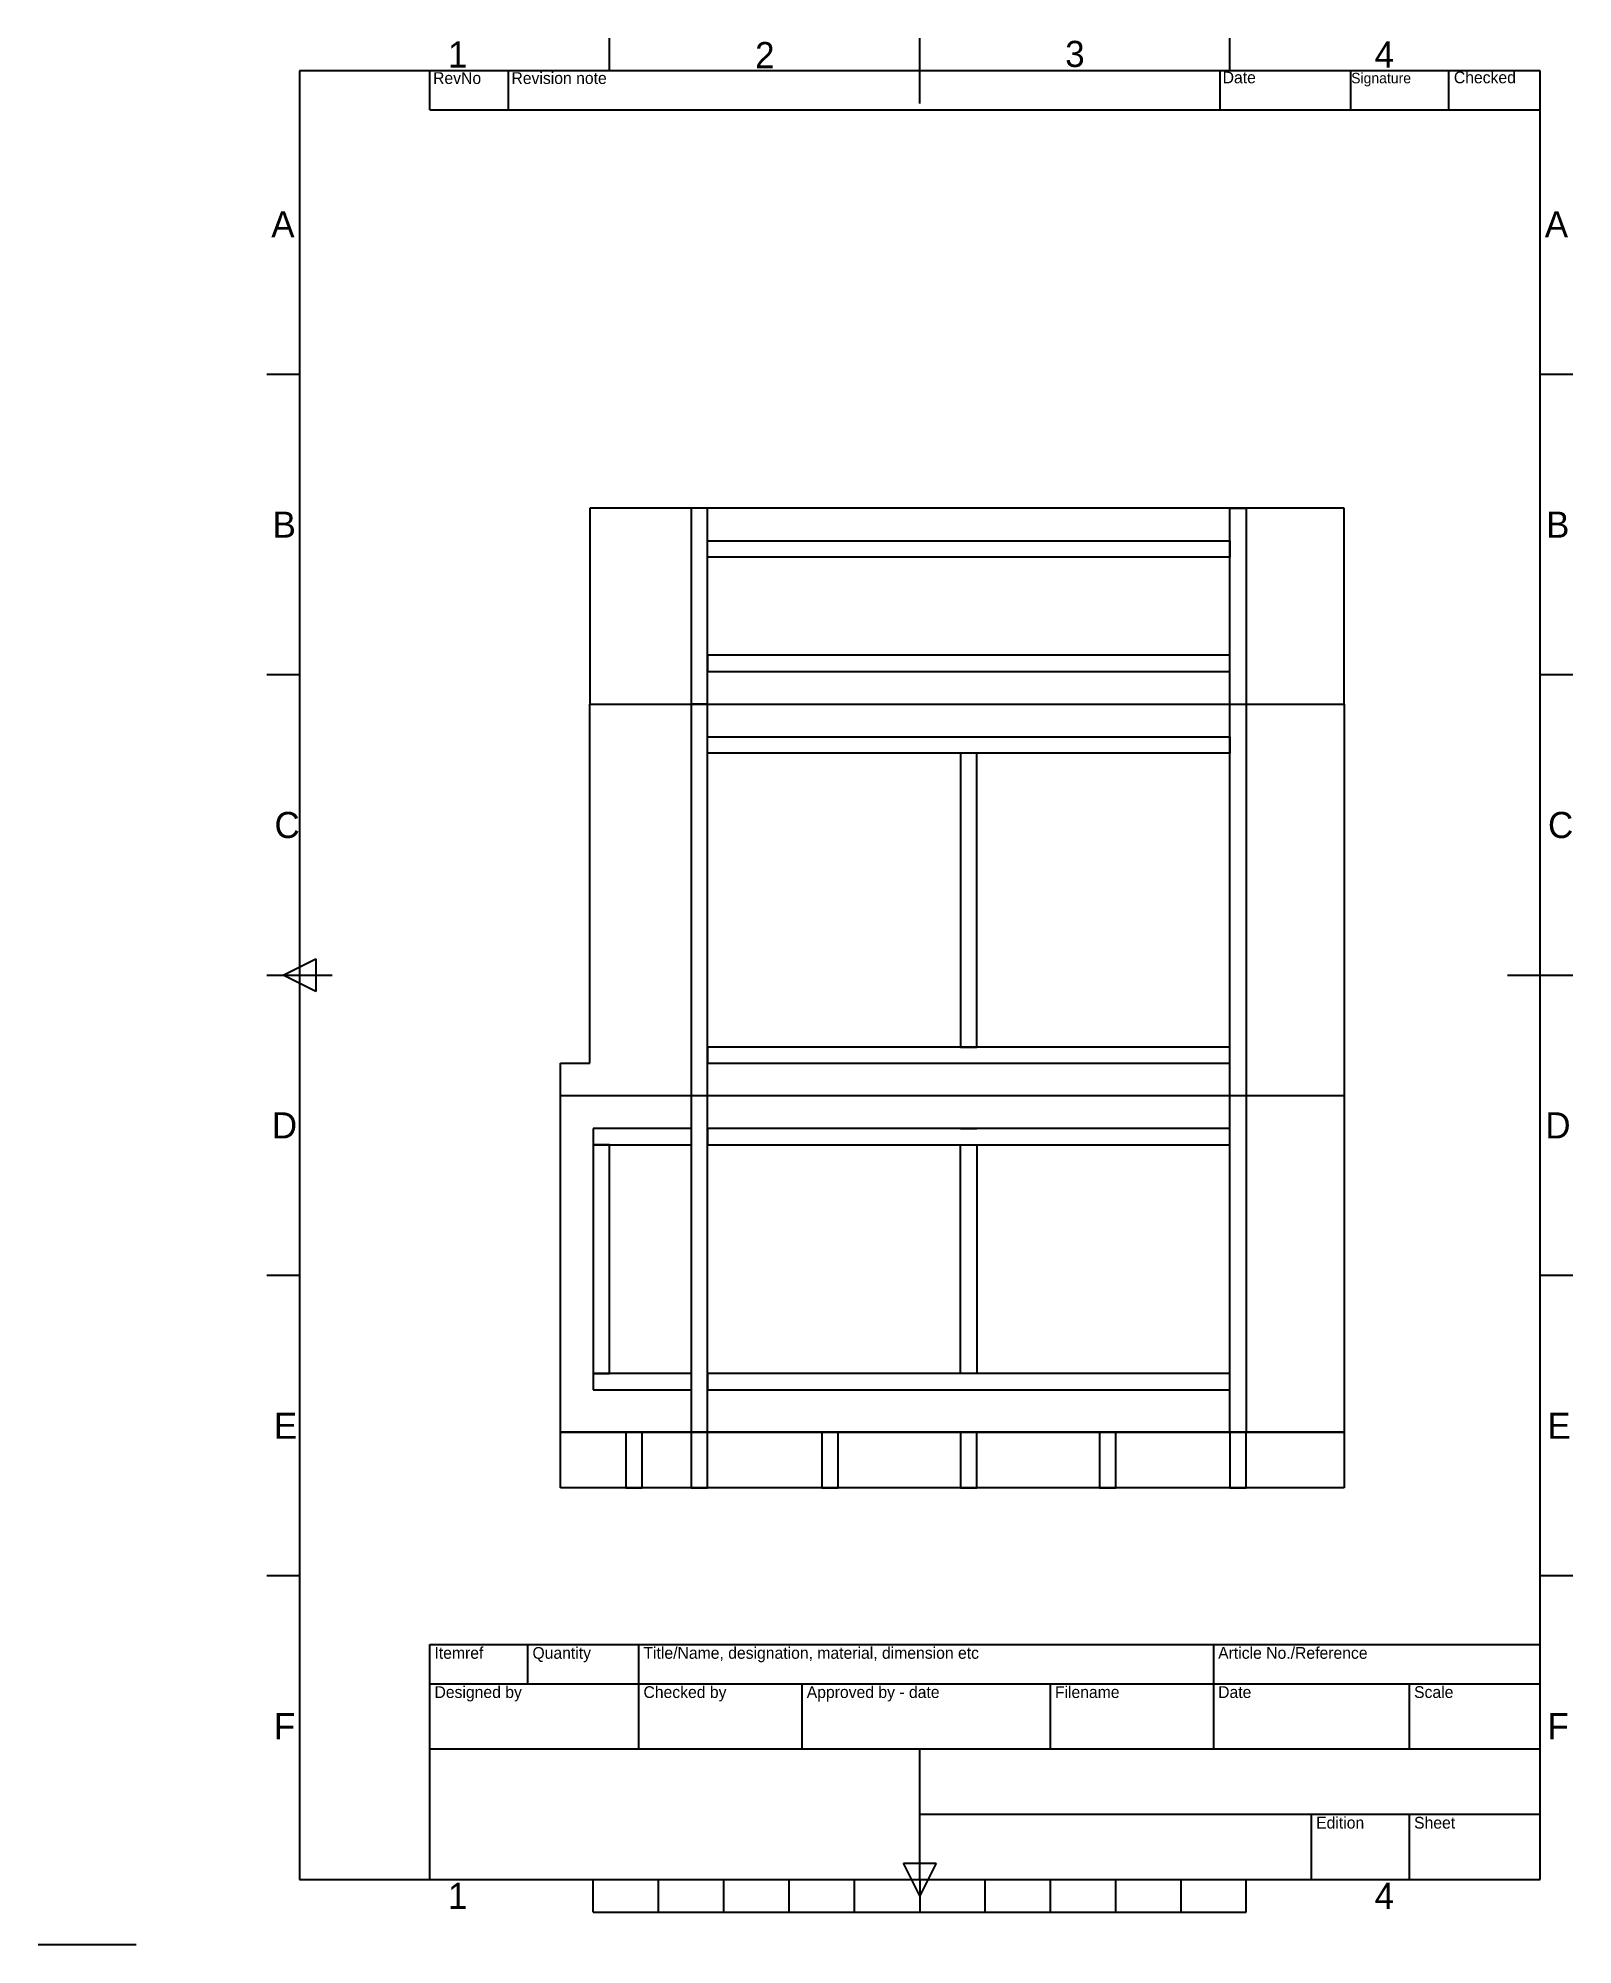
# Model space of a CAD drawing. Header units: millimetres. Extents: x -600 to 4100, y 0 to 5840.
import ezdxf

# ---------------------------------------------------------------- set-up
doc = ezdxf.new("R2010")
doc.units = ezdxf.units.MM
for name, color, linetype in [('Frame', 7, 'CONTINUOUS'), ('Plywood', 7, 'CONTINUOUS'), ('Surround Frame', 7, 'CONTINUOUS'), ('Surround Numbers', 7, 'CONTINUOUS'), ('Text', 7, 'CONTINUOUS')]:
    doc.layers.add(name, color=color, linetype=linetype)

msp = doc.modelspace()

# ---------------------------------------------------------------- linework, layer by layer
at = {"layer": 'Frame', "color": 0, "linetype": 'CONTINUOUS'}
for p, q in [((1450, 4400), (1400, 4400)), ((1400, 4400), (1400, 3800)), ((1450, 3800), (1450, 4400)), ((3050, 3800), (3050, 4400)), ((3050, 4400), (3100, 4400)), ((3100, 4400), (3100, 3800)), ((1450, 4300), (3050, 4300)), ((1450, 4250), (1450, 4300)), ((3050, 4300), (3050, 4250)), ((3050, 4250), (1450, 4250)), ((1450, 3950), (1450, 3900)), ((3050, 3950), (1450, 3950)), ((3050, 3900), (3050, 3950)), ((1450, 3900), (3050, 3900)), ((1450, 3800), (1400, 3800)), ((1400, 3800), (1400, 1570)), ((1400, 3800), (1450, 3800)), ((1450, 1570), (1450, 3800)), ((3050, 1570), (3050, 3800)), ((3050, 3800), (3100, 3800)), ((3100, 3800), (3100, 1570)), ((1450, 3700), (3050, 3700)), ((1450, 3650), (1450, 3700)), ((3050, 3700), (3050, 3650)), ((3050, 3650), (1450, 3650)), ((2275, 3650), (2225, 3650)), ((2225, 3650), (2225, 2750)), ((2275, 2750), (2275, 3650)), ((3050, 2750), (1450, 2750)), ((1450, 2750), (1450, 2700)), ((2225, 2750), (2275, 2750)), ((3050, 2700), (3050, 2750)), ((1450, 2700), (3050, 2700)), ((1400, 2500), (1100, 2500)), ((1100, 2500), (1100, 2450)), ((1450, 2500), (1450, 2450)), ((3050, 2500), (1450, 2500)), ((2225, 2500), (2275, 2500)), ((3050, 2450), (3050, 2500)), ((1100, 2450), (1400, 2450)), ((1100, 2450), (1100, 1750)), ((1150, 2450), (1100, 2450)), ((1150, 1750), (1150, 2450)), ((1450, 2450), (3050, 2450)), ((2225, 1750), (2225, 2450)), ((2225, 2450), (2275, 2450)), ((2275, 2450), (2275, 1750)), ((1400, 1750), (1100, 1750)), ((1100, 1750), (1100, 1700)), ((1100, 1750), (1150, 1750)), ((1100, 1700), (1400, 1700)), ((3050, 1750), (1450, 1750)), ((1450, 1750), (1450, 1700)), ((1450, 1700), (3050, 1700)), ((2275, 1750), (2225, 1750)), ((3050, 1700), (3050, 1750)), ((1250, 1570), (1200, 1570)), ((1200, 1570), (1200, 1400)), ((1250, 1400), (1250, 1570)), ((1400, 1570), (1450, 1570)), ((1450, 1570), (1400, 1570)), ((1400, 1570), (1400, 1400)), ((1450, 1400), (1450, 1570)), ((1850, 1570), (1800, 1570)), ((1800, 1570), (1800, 1400)), ((1850, 1400), (1850, 1570)), ((2275, 1570), (2225, 1570)), ((2225, 1570), (2225, 1400)), ((2275, 1400), (2275, 1570)), ((2700, 1570), (2650, 1570)), ((2650, 1570), (2650, 1400)), ((2700, 1400), (2700, 1570)), ((3100, 1570), (3050, 1570)), ((3100, 1570), (3050, 1570)), ((3050, 1570), (3050, 1400)), ((3100, 1400), (3100, 1570)), ((1200, 1400), (1250, 1400)), ((1400, 1400), (1450, 1400)), ((1800, 1400), (1850, 1400)), ((2225, 1400), (2275, 1400)), ((2650, 1400), (2700, 1400)), ((3050, 1400), (3100, 1400))]:
    msp.add_line(p, q, dxfattribs=at)
at = {"layer": 'Plywood', "color": 0, "linetype": 'CONTINUOUS'}
for p, q in [((3400, 4400), (1090, 4400)), ((1090, 4400), (1090, 3800)), ((3400, 3800), (3400, 4400)), ((1090, 2700), (1090, 3800)), ((1090, 3800), (3400, 3800)), ((1090, 3800), (3400, 3800)), ((1400, 3800), (1450, 3800)), ((3400, 3800), (3400, 1570)), ((1000, 1570), (1000, 2700)), ((1000, 2700), (1090, 2700)), ((3400, 2600), (1000, 2600)), ((3400, 1570), (1000, 1570)), ((1000, 1570), (3400, 1570)), ((1000, 1400), (1000, 1570)), ((3400, 1570), (3400, 1400)), ((3400, 1400), (1000, 1400)), ((-300, 0), (-600, 0))]:
    msp.add_line(p, q, dxfattribs=at)
at = {"layer": 'Surround Frame', "color": 0, "linetype": 'CONTINUOUS'}
for p, q in [((4000, 5740), (200, 5740)), ((200, 5740), (200, 200)), ((600, 5620), (600, 5740)), ((840, 5620), (840, 5740)), ((3020, 5620), (3020, 5740)), ((3420, 5620), (3420, 5740)), ((3720, 5620), (3720, 5740)), ((4000, 200), (4000, 5740)), ((600, 5620), (4000, 5620)), ((600, 920), (4000, 920)), ((600, 800), (600, 920)), ((900, 800), (900, 920)), ((1240, 800), (1240, 920)), ((3000, 800), (3000, 920)), ((600, 800), (4000, 800)), ((600, 200), (600, 800)), ((1240, 600), (1240, 800)), ((1740, 600), (1740, 800)), ((2500, 600), (2500, 800)), ((3000, 600), (3000, 800)), ((3600, 600), (3600, 800)), ((600, 600), (4000, 600)), ((2100, 200), (2100, 600)), ((2100, 400), (4000, 400)), ((3300, 200), (3300, 400)), ((3600, 200), (3600, 400)), ((200, 200), (4000, 200))]:
    msp.add_line(p, q, dxfattribs=at)
at = {"layer": 'Surround Numbers', "color": 0, "linetype": 'CONTINUOUS'}
for p, q in [((1150, 5740), (1150, 5840)), ((2100, 5640), (2100, 5840)), ((3050, 5740), (3050, 5840)), ((200, 4810), (100, 4810)), ((4100, 4810), (4000, 4810)), ((200, 3890), (100, 3890)), ((4100, 3890), (4000, 3890)), ((150, 2970), (250, 3020)), ((250, 3020), (250, 2920)), ((100, 2970), (300, 2970)), ((250, 2920), (150, 2970)), ((3900, 2970), (4100, 2970)), ((200, 2050), (100, 2050)), ((4100, 2050), (4000, 2050)), ((200, 1130), (100, 1130)), ((4100, 1130), (4000, 1130)), ((2100, 200), (2100, 300)), ((2100, 150), (2050, 250)), ((2050, 250), (2150, 250)), ((2150, 250), (2100, 150)), ((1100, 100), (1100, 200)), ((1300, 100), (1300, 200)), ((1500, 100), (1500, 200)), ((1700, 100), (1700, 200)), ((1900, 100), (1900, 200)), ((2100, 200), (2100, 100)), ((2300, 100), (2300, 200)), ((2500, 100), (2500, 200)), ((2700, 100), (2700, 200)), ((2900, 100), (2900, 200)), ((3100, 100), (3100, 200)), ((1100, 100), (3100, 100))]:
    msp.add_line(p, q, dxfattribs=at)

# ---------------------------------------------------------------- texts
for s, p in [('1', (655, 5750)), ('2', (1595.61338, 5747.99212)), ('3', (2545.34314, 5751.65686)), ('4', (3493, 5750)), ('A', (114, 5230)), ('A', (4014, 5230)), ('B', (118, 4310)), ('B', (4018, 4310)), ('C', (123.86396, 3390)), ('C', (4023.86396, 3390)), ('D', (115.72182, 2470)), ('D', (4015.72182, 2470)), ('E', (122, 1550)), ('E', (4022, 1550)), ('F', (122, 630)), ('F', (4022, 630)), ('1', (655, 110)), ('4', (3493, 110))]:
    msp.add_text(s, height=80, dxfattribs=at).set_placement(p)
at = {"layer": 'Text', "color": 0, "linetype": 'CONTINUOUS'}
for s, height, p in [('RevNo', 36, (609.5453, 5699.6669)), ('Revision note', 36, (849.5453, 5699.6669)), ('Date', 36, (3027.51498, 5701.6972)), ('Signature', 32, (3421.12902, 5701.6972)), ('Checked', 36, (3735.56894, 5701.6972)), ('Itemref', 36, (613.769, 876.22016)), ('Quantity', 36, (913.769, 876.22016)), ('Title/Name, designation, material, dimension etc', 36, (1253.769, 876.22016)), ('Article No./Reference', 36, (3013.769, 876.22016)), ('Designed by', 36, (613.769, 756.22016)), ('Checked by', 36, (1253.769, 756.22016)), ('Approved by - date', 36, (1753.769, 756.22016)), ('Filename', 36, (2513.769, 756.22016)), ('Date', 36, (3013.769, 756.22016)), ('Scale', 36, (3613.769, 756.22016)), ('Edition', 36, (3313.769, 356.22016)), ('Sheet', 36, (3613.769, 356.22016))]:
    msp.add_text(s, height=height, dxfattribs=at).set_placement(p)

doc.saveas('drawing.dxf')
